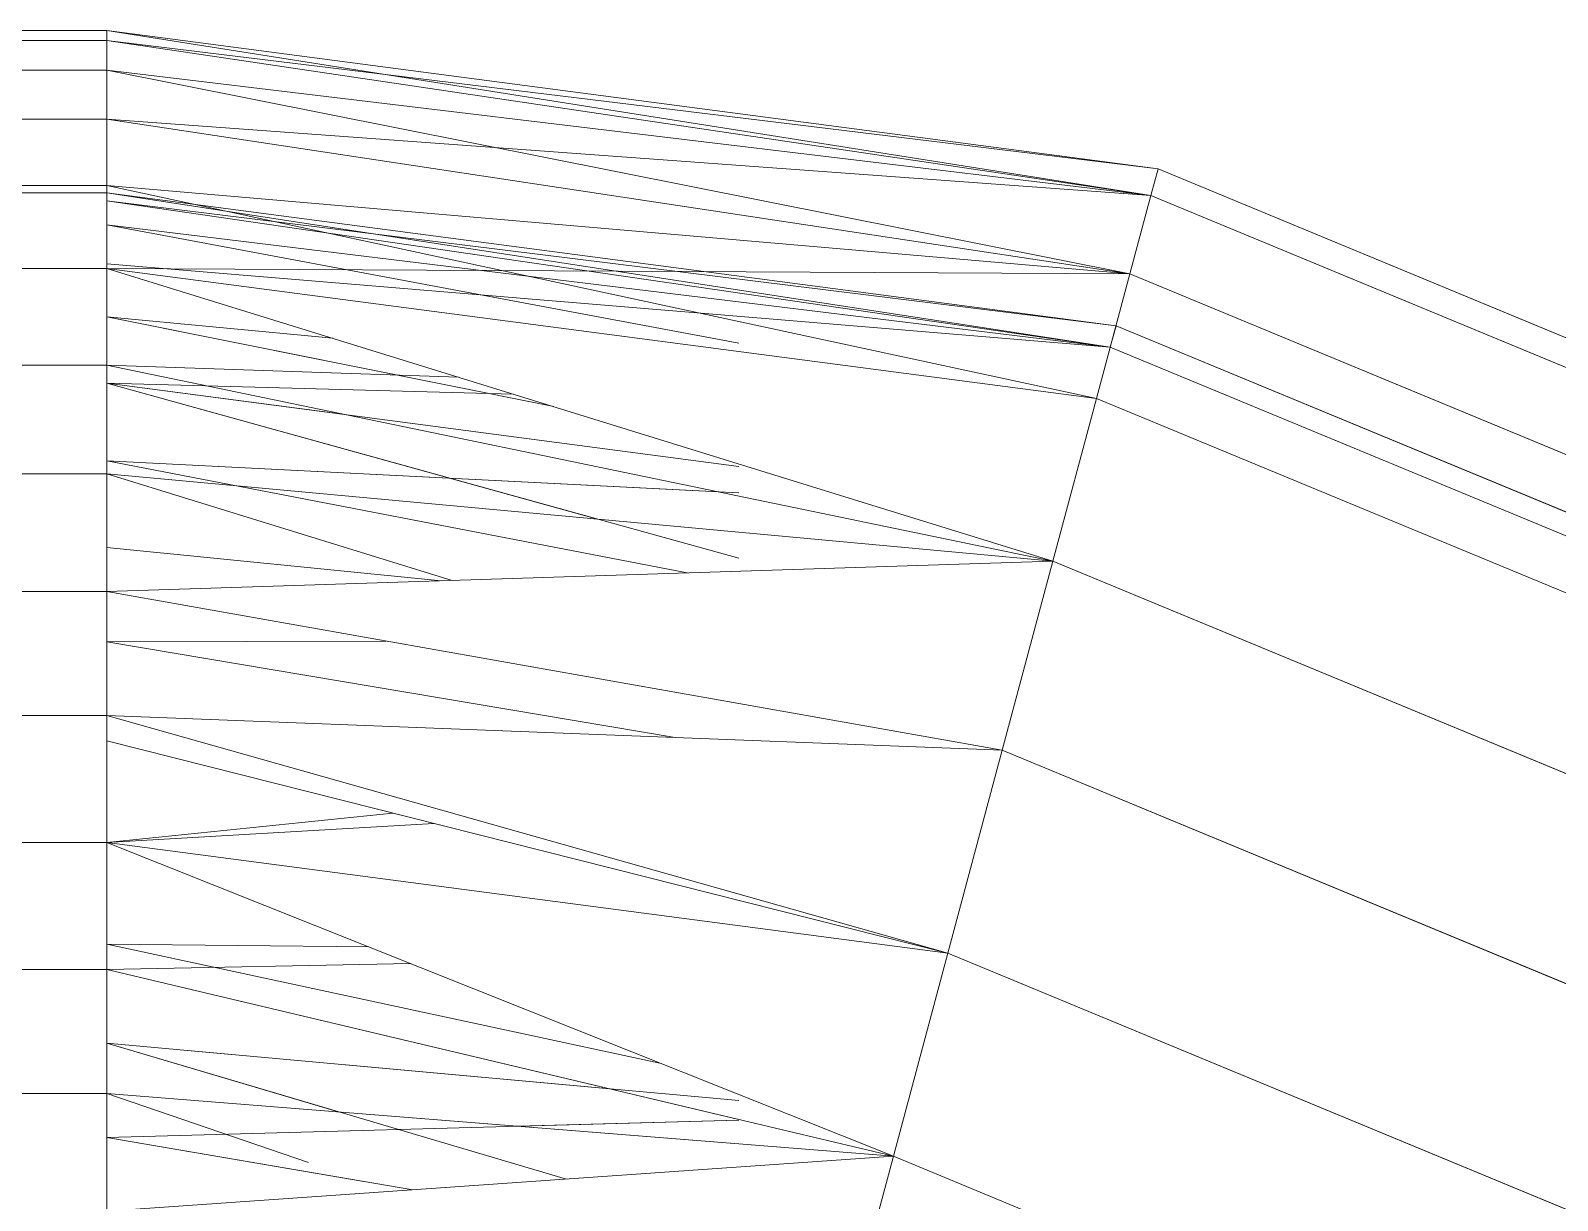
# Model space of a CAD drawing. Header units: centimetres. Extents: x -13467 to 3766, y -437 to 1921.
# Drawn here: x -4207.863 to -4206.923, y 190.58 to 191.3 of the extents above; entities that cross this region are included whole.
import ezdxf

# ---------------------------------------------------------------- set-up
doc = ezdxf.new("R2010")
doc.units = ezdxf.units.CM
doc.layers.add('M-EQPM', color=7, linetype='Continuous', lineweight=9)

# ---------------------------------------------------------------- blocks, each defined once
blk = doc.blocks.new('EQ-04-006 - EQ-04-006_dwg_Agrupar_314-1538746-Sección 1-2')
at = {"layer": 'M-EQPM', "color": 136, "true_color": 0x007f7f}
for p, q in [((-3656.46367, 191.3), (-3655.81662, 191.21481)), ((-3656.46367, 191.3), (-3655.82103, 191.19836)), ((-3656.46367, 191.29384), (-3655.82103, 191.19836)), ((-3656.46367, 191.29384), (-3655.81662, 191.21481)), ((-3656.46367, 191.29384), (-3655.82103, 191.19836)), ((-3656.46367, 191.27553), (-3655.82103, 191.19836)), ((-3656.46367, 191.27553), (-3655.82103, 191.19836)), ((-3656.46367, 191.27553), (-3655.83396, 191.15011)), ((-3656.46367, 191.2455), (-3655.83396, 191.15011)), ((-3656.46367, 191.2455), (-3655.82103, 191.19836)), ((-3656.46367, 191.2455), (-3655.83396, 191.15011)), ((-3655.82103, 191.19836), (-3655.81662, 191.21481)), ((-3655.81662, 191.21481), (-3655.82103, 191.19836)), ((-3655.21367, 190.96506), (-3655.81662, 191.21481)), ((-3656.46367, 191.20451), (-3655.83396, 191.15011)), ((-3656.46367, 191.20451), (-3655.83396, 191.15011)), ((-3656.46367, 191.20451), (-3655.85452, 191.07336)), ((-3656.46367, 191.2), (-3655.8425, 191.11822)), ((-3656.46367, 191.2), (-3655.84603, 191.10506)), ((-3656.46367, 191.19508), (-3655.84603, 191.10506)), ((-3656.46367, 191.19508), (-3655.8425, 191.11822)), ((-3656.46367, 191.19508), (-3655.84603, 191.10506)), ((-3655.84603, 191.10506), (-3656.46367, 191.19508)), ((-3655.83396, 191.15011), (-3655.82103, 191.19836)), ((-3655.82103, 191.19836), (-3655.83396, 191.15011)), ((-3655.22219, 190.95031), (-3655.82103, 191.19836)), ((-3655.82103, 191.19836), (-3655.22219, 190.95031)), ((-3656.46367, 191.18042), (-3655.84603, 191.10506)), ((-3656.46367, 191.18042), (-3655.84603, 191.10506)), ((-3656.46367, 191.18042), (-3656.07464, 191.10742)), ((-3656.07464, 191.10742), (-3656.46367, 191.18042)), ((-3656.46367, 191.1564), (-3655.84603, 191.10506)), ((-3655.84603, 191.10506), (-3656.46367, 191.1564)), ((-3656.46367, 191.15355), (-3655.83396, 191.15011)), ((-3655.85452, 191.07336), (-3655.83396, 191.15011)), ((-3655.83396, 191.15011), (-3655.85452, 191.07336)), ((-3655.24716, 190.90705), (-3655.83396, 191.15011)), ((-3655.24716, 190.90705), (-3655.83396, 191.15011)), ((-3656.46367, 191.12361), (-3656.32462, 191.11052)), ((-3656.46367, 191.12361), (-3656.32462, 191.11052)), ((-3656.46367, 191.12361), (-3656.28567, 191.08789)), ((-3656.32462, 191.11052), (-3656.46367, 191.12361)), ((-3656.46367, 191.12361), (-3656.32462, 191.11052)), ((-3656.32462, 191.11052), (-3656.46367, 191.12361)), ((-3656.46367, 191.12361), (-3656.28567, 191.08789)), ((-3655.84603, 191.10506), (-3655.8425, 191.11822)), ((-3655.8425, 191.11822), (-3655.84603, 191.10506)), ((-3655.26367, 190.87846), (-3655.8425, 191.11822)), ((-3655.27048, 190.86666), (-3655.84603, 191.10506)), ((-3655.84603, 191.10506), (-3655.27048, 190.86666)), ((-3656.46367, 191.08284), (-3656.31706, 191.06354)), ((-3656.46367, 191.08284), (-3656.31706, 191.06354)), ((-3656.46367, 191.08284), (-3656.16178, 190.99918)), ((-3656.31706, 191.06354), (-3656.46367, 191.08284)), ((-3656.31706, 191.06354), (-3656.46367, 191.08284)), ((-3656.31706, 191.06354), (-3656.46367, 191.08284)), ((-3656.16178, 190.99918), (-3656.46367, 191.08284)), ((-3656.46367, 191.03511), (-3656.08725, 191.01597)), ((-3656.46367, 191.03511), (-3656.08725, 191.01597)), ((-3656.46367, 191.03511), (-3656.08725, 191.01597)), ((-3656.46367, 190.92361), (-3656.29171, 190.92404)), ((-3656.46367, 190.92361), (-3656.29171, 190.92404)), ((-3656.46367, 190.92361), (-3656.11389, 190.86466)), ((-3656.46367, 190.92361), (-3656.11389, 190.86466)), ((-3656.11389, 190.86466), (-3656.46367, 190.92361)), ((-3656.11389, 190.86466), (-3656.46367, 190.92361)), ((-3656.11389, 190.86466), (-3656.46367, 190.92361)), ((-3656.46367, 190.73743), (-3656.30247, 190.73569)), ((-3656.30247, 190.73569), (-3656.46367, 190.73743)), ((-3656.30247, 190.73569), (-3656.46367, 190.73743)), ((-3656.46367, 190.67639), (-3656.15414, 190.64831)), ((-3656.46367, 190.67639), (-3656.32048, 190.63406)), ((-3656.46367, 190.67639), (-3656.15414, 190.64831)), ((-3656.46367, 190.67639), (-3656.32048, 190.63406)), ((-3656.15415, 190.64831), (-3656.46367, 190.67639)), ((-3656.211, 190.62533), (-3656.07464, 190.62906)), ((-3656.07464, 190.62906), (-3656.211, 190.62533)), ((-3656.07464, 190.62906), (-3656.211, 190.62533)), ((-3656.46367, 190.6184), (-3656.30556, 190.59134)), ((-3656.46367, 190.6184), (-3656.30556, 190.59134)), ((-3656.30556, 190.59134), (-3656.46367, 190.6184)), ((-3656.30556, 190.59134), (-3656.46367, 190.6184)), ((-3656.30556, 190.59134), (-3656.46367, 190.6184)), ((-3656.46367, 190.6184), (-3656.30556, 190.59134))]:
    blk.add_line(p, q, dxfattribs=at)
at = {"layer": 'M-EQPM', "color": 136, "true_color": 0x007f7f, "flags": 128}
for points in [[(-3656.46367, 191.3), (-3655.82103, 191.19836), (-3656.46367, 191.3), (-3655.81662, 191.21481), (-3655.82103, 191.19836), (-3656.46367, 191.29384)], [(-3656.46367, 191.29384), (-3655.82103, 191.19836), (-3655.81662, 191.21481), (-3656.46367, 191.29384), (-3655.81662, 191.21481), (-3656.46367, 191.3)], [(-3656.46367, 191.27553), (-3655.82103, 191.19836), (-3656.46367, 191.29384)], [(-3656.46367, 191.29384), (-3655.82103, 191.19836), (-3656.46367, 191.27553)], [(-3655.85452, 191.07336), (-3655.83396, 191.15011), (-3655.82103, 191.19836), (-3656.46367, 191.27553), (-3655.83396, 191.15011), (-3656.46367, 191.27553)], [(-3656.46367, 191.27553), (-3655.82103, 191.19836), (-3655.22218, 190.95031), (-3655.21367, 190.96506), (-3654.6959, 190.56777), (-3654.70795, 190.55572), (-3654.31336, 190.04148), (-3654.35661, 190.01651), (-3654.11356, 189.42971), (-3654.19031, 189.40914)], [(-3656.46367, 191.20451), (-3655.83396, 191.15011), (-3656.46367, 191.2455)], [(-3656.46367, 191.2455), (-3655.83396, 191.15011), (-3655.24716, 190.90705), (-3655.28689, 190.83824)], [(-3654.42543, 189.97678), (-3654.35661, 190.01651), (-3654.74327, 190.5204), (-3654.70795, 190.55572), (-3655.22218, 190.95031), (-3655.21367, 190.96506), (-3655.81662, 191.21481), (-3655.82103, 191.19836), (-3655.83396, 191.15011), (-3656.46367, 191.2455), (-3655.82103, 191.19836), (-3656.46367, 191.2455)], [(-3656.46367, 191.2455), (-3655.83396, 191.15011), (-3656.46367, 191.20451)], [(-3654.79945, 190.46421), (-3654.74327, 190.5204), (-3655.24716, 190.90705), (-3655.22218, 190.95031), (-3655.82103, 191.19836), (-3655.81662, 191.21481), (-3655.21367, 190.96506), (-3655.22218, 190.95031), (-3654.70795, 190.55572), (-3654.74327, 190.5204), (-3654.35661, 190.01651), (-3654.42543, 189.97678)], [(-3656.46367, 191.20451), (-3655.83396, 191.15011), (-3655.85452, 191.07336), (-3656.46367, 191.20451), (-3655.85452, 191.07336)], [(-3655.85452, 191.07336), (-3655.83396, 191.15011), (-3656.46367, 191.20451)], [(-3656.46367, 191.18042), (-3655.84603, 191.10506), (-3656.46367, 191.19508), (-3655.8425, 191.11822), (-3656.46367, 191.2)], [(-3656.46367, 191.2), (-3655.84603, 191.10506), (-3656.46367, 191.19508)], [(-3656.46367, 191.19508), (-3655.8425, 191.11822), (-3655.84603, 191.10506)], [(-3656.46367, 191.18042), (-3655.84603, 191.10506), (-3656.46367, 191.19508)], [(-3654.05916, 188.8), (-3654.11356, 189.42971), (-3654.35661, 190.01651), (-3654.31336, 190.04148), (-3654.70795, 190.55572), (-3654.6959, 190.56777), (-3654.70795, 190.55572), (-3655.22218, 190.95031), (-3655.24716, 190.90705), (-3655.83396, 191.15011), (-3655.82103, 191.19836), (-3655.22218, 190.95031), (-3655.21367, 190.96506), (-3654.6959, 190.56777), (-3654.2986, 190.05), (-3654.31336, 190.04148), (-3654.06531, 189.44264), (-3654.11356, 189.42971), (-3654.01816, 188.8)], [(-3654.79945, 190.46421), (-3654.74327, 190.5204), (-3655.24716, 190.90705), (-3655.22218, 190.95031), (-3655.82103, 191.19836), (-3655.83396, 191.15011), (-3655.24716, 190.90705), (-3655.28689, 190.83824)], [(-3656.46367, 191.18042), (-3655.84603, 191.10506), (-3656.46367, 191.1564)], [(-3656.07464, 191.10742), (-3656.46367, 191.18042), (-3655.84603, 191.10506), (-3655.27048, 190.86666), (-3655.29046, 190.83205)], [(-3654.01816, 188.8), (-3654.11356, 189.42971), (-3653.98814, 188.8), (-3654.11356, 189.42971), (-3654.06531, 189.44264), (-3654.31336, 190.04148), (-3654.2986, 190.05), (-3654.6959, 190.56777), (-3654.70795, 190.55572), (-3655.22218, 190.95031), (-3655.24716, 190.90705), (-3655.83396, 191.15011), (-3655.85452, 191.07336)], [(-3656.32462, 191.11052), (-3656.46367, 191.12361), (-3656.28567, 191.08789)], [(-3655.8425, 191.11822), (-3655.84603, 191.10506), (-3655.27048, 190.86666), (-3655.26367, 190.87846), (-3654.76661, 190.49706), (-3654.77625, 190.48742), (-3654.39701, 189.99319), (-3654.3852, 190), (-3654.14544, 189.42117), (-3654.15861, 189.41764), (-3654.06859, 188.8)], [(-3654.08324, 188.8), (-3654.15861, 189.41764), (-3654.39701, 189.99319), (-3654.3852, 190), (-3654.76661, 190.49706), (-3654.77625, 190.48742), (-3655.27048, 190.86666), (-3655.26367, 190.87846), (-3655.8425, 191.11822), (-3655.84603, 191.10506), (-3655.27048, 190.86666), (-3655.26367, 190.87846), (-3654.76661, 190.49706), (-3654.77625, 190.48742), (-3654.39701, 189.99319), (-3654.3852, 190), (-3654.14544, 189.42117), (-3654.15861, 189.41764), (-3654.06859, 188.8)], [(-3654.08324, 188.8), (-3654.15861, 189.41764), (-3654.39701, 189.99319), (-3654.3852, 190), (-3654.76661, 190.49706), (-3654.77625, 190.48742), (-3655.27048, 190.86666), (-3655.26367, 190.87846), (-3655.8425, 191.11822)], [(-3655.29046, 190.83205), (-3655.27048, 190.86666), (-3655.84603, 191.10506)], [(-3656.16178, 190.99918), (-3656.46367, 191.08284), (-3656.31706, 191.06354)], [(-3656.11389, 190.86466), (-3656.46367, 190.92361), (-3656.29171, 190.92404)], [(-3656.15415, 190.64831), (-3656.46367, 190.67639), (-3656.32048, 190.63406)]]:
    blk.add_lwpolyline(points, dxfattribs=at)
for points in [[(-3656.46367, 191.2), (-3655.84603, 191.10506), (-3655.8425, 191.11822)], [(-3656.46367, 191.15355), (-3655.83396, 191.15011)], [(-3656.15415, 190.64831), (-3656.46367, 190.67639)]]:
    blk.add_lwpolyline(points, close=True, dxfattribs=at)
blk = doc.blocks.new('EQ-04-006 - EQ-04-006_dwg_Agrupar_317-1538747-Sección 1-2')
at = {"layer": 'M-EQPM', "color": 136, "true_color": 0x007f7f}
for p, q in [((-3656.46367, 191.3), (-3672.46367, 191.3)), ((-3655.81662, 191.21481), (-3656.46367, 191.3)), ((-3655.82103, 191.19836), (-3656.46367, 191.3)), ((-3656.46367, 191.3), (-3656.46367, 191.29384)), ((-3656.46367, 191.29384), (-3672.46367, 191.29384)), ((-3655.82103, 191.19836), (-3656.46367, 191.29384)), ((-3656.46367, 191.27553), (-3656.46367, 191.29384)), ((-3655.81662, 191.21481), (-3656.46367, 191.29384)), ((-3656.46367, 191.29384), (-3655.82103, 191.19836)), ((-3656.46367, 191.27553), (-3672.46367, 191.27553)), ((-3656.46367, 191.2455), (-3656.46367, 191.27553)), ((-3655.82103, 191.19836), (-3656.46367, 191.27553)), ((-3655.82103, 191.19836), (-3656.46367, 191.27553)), ((-3656.46367, 191.27553), (-3655.83396, 191.15011)), ((-3656.46367, 191.2455), (-3672.46367, 191.2455)), ((-3656.46367, 191.20451), (-3656.46367, 191.2455)), ((-3655.83396, 191.15011), (-3656.46367, 191.2455)), ((-3656.46367, 191.2455), (-3655.82103, 191.19836)), ((-3655.83396, 191.15011), (-3656.46367, 191.2455)), ((-3655.82103, 191.19836), (-3655.81662, 191.21481)), ((-3655.81662, 191.21481), (-3655.82103, 191.19836)), ((-3655.81662, 191.21481), (-3655.21367, 190.96506)), ((-3656.46367, 191.20451), (-3672.46367, 191.20451)), ((-3656.46367, 191.15355), (-3656.46367, 191.20451)), ((-3655.85452, 191.07336), (-3656.46367, 191.20451)), ((-3656.46367, 191.20451), (-3655.83396, 191.15011)), ((-3655.83396, 191.15011), (-3656.46367, 191.20451)), ((-3656.46367, 191.2), (-3672.46367, 191.2)), ((-3655.8425, 191.11822), (-3656.46367, 191.2)), ((-3655.84603, 191.10506), (-3656.46367, 191.2)), ((-3655.84603, 191.10506), (-3656.46367, 191.19508)), ((-3655.8425, 191.11822), (-3656.46367, 191.19508)), ((-3656.46367, 191.19508), (-3655.84603, 191.10506)), ((-3655.83396, 191.15011), (-3655.82103, 191.19836)), ((-3655.82103, 191.19836), (-3655.83396, 191.15011)), ((-3655.82103, 191.19836), (-3655.22219, 190.95031)), ((-3655.82103, 191.19836), (-3655.22219, 190.95031)), ((-3655.84603, 191.10506), (-3656.46367, 191.18042)), ((-3655.84603, 191.10506), (-3656.46367, 191.18042)), ((-3656.46367, 191.18042), (-3656.07464, 191.10742)), ((-3656.46367, 191.18042), (-3656.07464, 191.10742)), ((-3655.84603, 191.10506), (-3656.46367, 191.18042)), ((-3656.46367, 191.1564), (-3655.84603, 191.10506)), ((-3655.84603, 191.10506), (-3656.46367, 191.1564)), ((-3656.46367, 191.15355), (-3672.46367, 191.15355)), ((-3655.88132, 190.97333), (-3656.46367, 191.15355)), ((-3656.46367, 191.09389), (-3656.46367, 191.15355)), ((-3656.46367, 191.15355), (-3655.85452, 191.07336)), ((-3655.83396, 191.15011), (-3656.46367, 191.15355)), ((-3655.85452, 191.07336), (-3655.83396, 191.15011)), ((-3655.83396, 191.15011), (-3655.85452, 191.07336)), ((-3655.83396, 191.15011), (-3655.24716, 190.90705)), ((-3655.83396, 191.15011), (-3655.24716, 190.90705)), ((-3656.1885, 191.0684), (-3656.46367, 191.12361)), ((-3656.46367, 191.12361), (-3656.32462, 191.11052)), ((-3656.32462, 191.11052), (-3656.46367, 191.12361)), ((-3656.46367, 191.12361), (-3656.32462, 191.11052)), ((-3656.1885, 191.0684), (-3656.46367, 191.12361)), ((-3656.46367, 191.12361), (-3656.32462, 191.11052)), ((-3656.32462, 191.11052), (-3656.46367, 191.12361)), ((-3655.84603, 191.10506), (-3655.8425, 191.11822)), ((-3655.8425, 191.11822), (-3655.84603, 191.10506)), ((-3655.8425, 191.11822), (-3655.26367, 190.87846)), ((-3655.84603, 191.10506), (-3655.27048, 190.86666)), ((-3655.84603, 191.10506), (-3655.27048, 190.86666)), ((-3656.46367, 191.09389), (-3672.46367, 191.09389)), ((-3655.88132, 190.97333), (-3656.46367, 191.09389)), ((-3656.46367, 191.027), (-3656.46367, 191.09389)), ((-3656.24732, 191.0866), (-3656.46367, 191.09389)), ((-3656.46367, 191.09389), (-3655.88132, 190.97333)), ((-3656.24732, 191.0866), (-3656.46367, 191.09389)), ((-3655.88132, 190.97333), (-3656.46367, 191.09389)), ((-3656.46367, 191.09389), (-3656.24732, 191.0866)), ((-3655.88132, 190.97333), (-3656.46367, 191.09389)), ((-3656.07464, 190.97503), (-3656.46367, 191.08284)), ((-3656.46367, 191.08284), (-3656.07464, 191.03163)), ((-3656.21336, 191.07609), (-3656.46367, 191.08284)), ((-3656.46367, 191.08284), (-3656.07464, 191.03163)), ((-3656.46367, 191.08284), (-3656.07464, 191.03163)), ((-3656.07464, 190.97503), (-3656.46367, 191.08284)), ((-3656.46367, 191.08284), (-3656.21336, 191.07609)), ((-3656.07464, 191.03163), (-3656.46367, 191.08284)), ((-3655.88132, 190.97333), (-3655.85452, 191.07336)), ((-3655.85452, 191.07336), (-3655.28689, 190.83824)), ((-3656.10645, 190.96606), (-3656.46367, 191.03511)), ((-3656.07464, 191.01532), (-3656.46367, 191.03511)), ((-3656.46367, 191.03511), (-3656.10645, 190.96606)), ((-3656.46367, 191.03511), (-3656.10645, 190.96606)), ((-3656.46367, 191.03511), (-3656.10645, 190.96606)), ((-3656.46367, 191.03511), (-3656.10645, 190.96606)), ((-3656.46367, 191.03511), (-3656.07464, 191.01532)), ((-3656.46367, 191.027), (-3672.46367, 191.027)), ((-3656.46367, 190.95451), (-3656.46367, 191.027)), ((-3655.88132, 190.97333), (-3656.46367, 191.027)), ((-3655.88132, 190.97333), (-3656.46367, 191.027)), ((-3656.46367, 191.027), (-3656.25112, 190.96138)), ((-3655.88132, 190.97333), (-3656.46367, 191.027)), ((-3656.46367, 191.027), (-3655.88132, 190.97333)), ((-3656.25792, 190.96116), (-3656.46367, 190.9816)), ((-3656.25792, 190.96116), (-3656.46367, 190.9816)), ((-3656.25792, 190.96116), (-3656.46367, 190.9816)), ((-3656.25792, 190.96116), (-3656.46367, 190.9816)), ((-3656.25792, 190.96116), (-3656.46367, 190.9816)), ((-3656.25792, 190.96116), (-3656.46367, 190.9816)), ((-3656.46367, 190.95451), (-3655.88132, 190.97333)), ((-3655.91253, 190.85685), (-3655.88132, 190.97333)), ((-3655.91253, 190.85685), (-3655.88132, 190.97333)), ((-3655.91253, 190.85685), (-3655.88132, 190.97333)), ((-3655.88132, 190.97333), (-3655.33867, 190.74856)), ((-3655.88132, 190.97333), (-3655.33867, 190.74856)), ((-3656.46367, 190.95451), (-3672.46367, 190.95451)), ((-3656.46367, 190.87822), (-3656.46367, 190.95451)), ((-3655.91253, 190.85685), (-3656.46367, 190.95451)), ((-3656.46367, 190.92361), (-3656.29171, 190.92404)), ((-3656.46367, 190.92361), (-3656.29171, 190.92404)), ((-3656.11389, 190.86466), (-3656.46367, 190.92361)), ((-3656.11389, 190.86466), (-3656.46367, 190.92361)), ((-3656.11389, 190.86466), (-3656.46367, 190.92361)), ((-3656.46367, 190.92361), (-3656.11389, 190.86466)), ((-3656.11389, 190.86466), (-3656.46367, 190.92361)), ((-3656.46367, 190.87822), (-3672.46367, 190.87822)), ((-3656.46367, 190.8), (-3656.46367, 190.87822)), ((-3655.94603, 190.73185), (-3656.46367, 190.87822)), ((-3656.46367, 190.87822), (-3655.91253, 190.85685)), ((-3655.94603, 190.73185), (-3656.46367, 190.86257)), ((-3656.46367, 190.86257), (-3655.94603, 190.73185)), ((-3656.46367, 190.86257), (-3655.94603, 190.73185)), ((-3655.94603, 190.73185), (-3655.91253, 190.85685)), ((-3655.91253, 190.85685), (-3655.39896, 190.64412)), ((-3656.28774, 190.81815), (-3656.46367, 190.8)), ((-3656.46367, 190.8), (-3656.28774, 190.81815)), ((-3656.28774, 190.81815), (-3656.46367, 190.8)), ((-3656.26249, 190.81177), (-3656.46367, 190.8)), ((-3656.46367, 190.8), (-3656.26249, 190.81177)), ((-3656.26249, 190.81177), (-3656.46367, 190.8)), ((-3656.46367, 190.8), (-3672.46367, 190.8)), ((-3655.97952, 190.60685), (-3656.46367, 190.8)), ((-3656.46367, 190.72178), (-3656.46367, 190.8)), ((-3656.46367, 190.8), (-3655.94603, 190.73185)), ((-3656.12333, 190.66422), (-3656.46367, 190.73743)), ((-3656.30247, 190.73569), (-3656.46367, 190.73743)), ((-3656.46367, 190.73743), (-3656.12333, 190.66422)), ((-3656.12333, 190.66422), (-3656.46367, 190.73743)), ((-3656.12333, 190.66422), (-3656.46367, 190.73743)), ((-3656.46367, 190.73743), (-3656.12333, 190.66422)), ((-3656.46367, 190.73743), (-3656.30247, 190.73569)), ((-3656.27672, 190.72542), (-3656.46367, 190.72178)), ((-3655.97952, 190.60685), (-3655.94603, 190.73185)), ((-3655.94603, 190.73185), (-3655.46367, 190.53205)), ((-3656.46367, 190.72178), (-3672.46367, 190.72178)), ((-3655.97952, 190.60685), (-3656.46367, 190.72178)), ((-3656.46367, 190.64549), (-3656.46367, 190.72178)), ((-3656.46367, 190.72178), (-3656.07464, 190.62943)), ((-3656.07464, 190.62943), (-3656.46367, 190.72178)), ((-3656.46367, 190.72178), (-3656.07464, 190.62943)), ((-3656.07464, 190.64109), (-3656.46367, 190.67639)), ((-3656.07464, 190.64109), (-3656.46367, 190.67639)), ((-3656.46367, 190.67639), (-3656.18083, 190.59278)), ((-3656.46367, 190.67639), (-3656.07464, 190.64109)), ((-3656.46367, 190.67639), (-3656.07464, 190.64109)), ((-3656.07464, 190.64109), (-3656.46367, 190.67639)), ((-3656.18083, 190.59278), (-3656.46367, 190.67639)), ((-3656.46367, 190.64549), (-3672.46367, 190.64549)), ((-3656.46367, 190.573), (-3656.46367, 190.64549)), ((-3655.97952, 190.60685), (-3656.46367, 190.64549)), ((-3656.07464, 190.61444), (-3656.46367, 190.64549)), ((-3656.46367, 190.64549), (-3656.3396, 190.603)), ((-3656.07464, 190.61444), (-3656.46367, 190.64549)), ((-3656.07464, 190.61444), (-3656.46367, 190.64549)), ((-3656.46367, 190.6184), (-3656.07464, 190.62906)), ((-3656.07464, 190.62906), (-3656.46367, 190.6184)), ((-3656.27534, 190.58617), (-3656.46367, 190.6184)), ((-3656.27534, 190.58617), (-3656.46367, 190.6184)), ((-3656.27534, 190.58617), (-3656.46367, 190.6184)), ((-3656.27534, 190.58617), (-3656.46367, 190.6184)), ((-3656.46367, 190.6184), (-3656.27534, 190.58617)), ((-3656.46367, 190.573), (-3655.97952, 190.60685)), ((-3656.01073, 190.49037), (-3655.97952, 190.60685)), ((-3655.97952, 190.60685), (-3655.52837, 190.41998))]:
    blk.add_line(p, q, dxfattribs=at)
at = {"layer": 'M-EQPM', "color": 136, "true_color": 0x007f7f, "flags": 128}
for points in [[(-3672.46367, 191.3), (-3656.46367, 191.3), (-3656.46367, 191.29384), (-3656.46367, 191.3), (-3655.82103, 191.19836), (-3656.46367, 191.3), (-3655.81662, 191.21481), (-3655.82103, 191.19836), (-3656.46367, 191.29384), (-3672.46367, 191.29384)], [(-3656.46367, 191.3), (-3672.46367, 191.3), (-3673.11071, 191.21481), (-3672.46367, 191.29384), (-3673.11071, 191.21481), (-3673.1063, 191.19836), (-3672.46367, 191.29384), (-3672.46367, 191.27553)], [(-3654.51511, 189.925), (-3654.61954, 189.8647), (-3654.40681, 189.35113), (-3654.53181, 189.31764), (-3654.73161, 189.8), (-3654.61954, 189.8647), (-3654.95795, 190.30572), (-3654.87268, 190.39099), (-3655.33867, 190.74856), (-3655.28689, 190.83824), (-3655.85452, 191.07336), (-3655.83396, 191.15011), (-3656.46367, 191.2455), (-3655.82103, 191.19836), (-3656.46367, 191.27553), (-3656.46367, 191.2455), (-3672.46367, 191.2455)], [(-3672.46367, 191.27553), (-3656.46367, 191.27553), (-3656.46367, 191.29384), (-3672.46367, 191.29384)], [(-3656.46367, 191.29384), (-3655.82103, 191.19836), (-3655.81662, 191.21481), (-3656.46367, 191.29384), (-3655.81662, 191.21481), (-3656.46367, 191.3)], [(-3654.29033, 189.38234), (-3654.51511, 189.925), (-3654.42543, 189.97678), (-3654.79945, 190.46421), (-3654.74327, 190.5204), (-3655.24716, 190.90705), (-3655.22218, 190.95031), (-3655.82103, 191.19836), (-3656.46367, 191.29384), (-3656.46367, 191.27553), (-3672.46367, 191.27553), (-3673.1063, 191.19836), (-3673.70515, 190.95031), (-3673.71367, 190.96506), (-3674.23143, 190.56777), (-3674.21939, 190.55572), (-3674.61397, 190.04148), (-3674.57072, 190.01651), (-3674.81378, 189.42971), (-3674.73702, 189.40914)], [(-3656.46367, 191.29384), (-3655.82103, 191.19836), (-3656.46367, 191.27553)], [(-3672.46367, 191.20451), (-3672.46367, 191.2455), (-3656.46367, 191.2455), (-3656.46367, 191.27553), (-3655.82103, 191.19836), (-3655.83396, 191.15011), (-3655.24716, 190.90705), (-3655.28689, 190.83824), (-3654.79945, 190.46421), (-3654.87268, 190.39099)], [(-3656.46367, 191.27553), (-3655.82103, 191.19836), (-3655.81662, 191.21481), (-3655.21367, 190.96506), (-3655.22218, 190.95031), (-3654.70795, 190.55572), (-3654.74327, 190.5204), (-3654.35661, 190.01651), (-3654.42543, 189.97678), (-3654.19031, 189.40914), (-3654.11356, 189.42971), (-3654.35661, 190.01651), (-3654.31336, 190.04148), (-3654.70795, 190.55572), (-3654.6959, 190.56777), (-3655.21367, 190.96506), (-3655.22218, 190.95031), (-3655.82103, 191.19836), (-3655.83396, 191.15011), (-3656.46367, 191.27553), (-3655.83396, 191.15011), (-3656.46367, 191.2455)], [(-3672.46367, 191.20451), (-3656.46367, 191.20451), (-3656.46367, 191.2455), (-3655.83396, 191.15011), (-3656.46367, 191.20451), (-3656.46367, 191.2455), (-3655.82103, 191.19836), (-3655.83396, 191.15011), (-3655.24716, 190.90705), (-3655.28689, 190.83824), (-3654.79945, 190.46421), (-3654.87268, 190.39099)], [(-3656.46367, 191.2455), (-3655.83396, 191.15011), (-3655.82103, 191.19836), (-3655.22218, 190.95031), (-3655.21367, 190.96506), (-3654.6959, 190.56777), (-3654.70795, 190.55572), (-3654.31336, 190.04148), (-3654.35661, 190.01651), (-3654.11356, 189.42971), (-3654.06531, 189.44264), (-3654.31336, 190.04148), (-3654.2986, 190.05), (-3654.6959, 190.56777), (-3654.70795, 190.55572), (-3655.22218, 190.95031), (-3655.24716, 190.90705), (-3655.83396, 191.15011), (-3656.46367, 191.20451)], [(-3655.81662, 191.21481), (-3655.82103, 191.19836), (-3655.22218, 190.95031), (-3655.24716, 190.90705), (-3654.74327, 190.5204), (-3654.79945, 190.46421), (-3654.42543, 189.97678), (-3654.51511, 189.925), (-3654.29033, 189.38234)], [(-3654.40681, 189.35113), (-3654.29033, 189.38234), (-3654.19031, 189.40914), (-3654.42543, 189.97678), (-3654.35661, 190.01651), (-3654.74327, 190.5204), (-3654.70795, 190.55572), (-3655.22218, 190.95031), (-3655.21367, 190.96506), (-3655.81662, 191.21481)], [(-3654.53181, 189.31764), (-3654.73161, 189.8), (-3654.61954, 189.8647), (-3654.95795, 190.30572), (-3654.87268, 190.39099), (-3655.33867, 190.74856), (-3655.28689, 190.83824), (-3655.85452, 191.07336), (-3656.46367, 191.20451), (-3655.85452, 191.07336), (-3655.83396, 191.15011), (-3656.46367, 191.20451), (-3672.46367, 191.20451), (-3672.46367, 191.15355), (-3672.46367, 191.09389)], [(-3655.85452, 191.07336), (-3655.83396, 191.15011), (-3656.46367, 191.20451)], [(-3654.14544, 189.42117), (-3654.3852, 190), (-3654.39701, 189.99319), (-3654.77625, 190.48742), (-3654.76661, 190.49706), (-3655.26367, 190.87846), (-3655.27048, 190.86666), (-3655.84603, 191.10506), (-3656.46367, 191.19508), (-3655.8425, 191.11822), (-3656.46367, 191.2)], [(-3656.46367, 191.2), (-3655.84603, 191.10506), (-3655.8425, 191.11822), (-3656.46367, 191.2), (-3655.84603, 191.10506), (-3656.46367, 191.19508)], [(-3656.46367, 191.19508), (-3655.8425, 191.11822), (-3655.84603, 191.10506), (-3655.8425, 191.11822), (-3655.26367, 190.87846), (-3655.27048, 190.86666), (-3654.77625, 190.48742), (-3654.76661, 190.49706), (-3654.3852, 190), (-3654.39701, 189.99319), (-3654.15861, 189.41764), (-3654.14544, 189.42117)], [(-3656.46367, 191.18042), (-3655.84603, 191.10506), (-3655.27048, 190.86666), (-3655.26367, 190.87846), (-3654.76661, 190.49706), (-3654.77625, 190.48742), (-3654.39701, 189.99319), (-3654.3852, 190), (-3654.14544, 189.42117), (-3654.15861, 189.41764), (-3654.39701, 189.99319), (-3654.3852, 190), (-3654.76661, 190.49706), (-3654.77625, 190.48742), (-3655.27048, 190.86666), (-3655.26367, 190.87846), (-3655.8425, 191.11822), (-3655.84603, 191.10506), (-3656.46367, 191.19508)], [(-3656.46367, 191.19508), (-3655.84603, 191.10506), (-3656.46367, 191.18042), (-3656.07464, 191.10742)], [(-3656.46367, 191.18042), (-3655.84603, 191.10506), (-3656.46367, 191.1564)], [(-3656.46367, 191.09389), (-3656.46367, 191.15355), (-3655.85452, 191.07336), (-3655.88132, 190.97333), (-3655.33867, 190.74856)], [(-3655.88132, 190.97333), (-3655.85452, 191.07336), (-3656.46367, 191.15355), (-3655.88132, 190.97333)], [(-3655.88132, 190.97333), (-3656.46367, 191.15355), (-3656.46367, 191.09389)], [(-3655.85452, 191.07336), (-3655.83396, 191.15011), (-3655.24716, 190.90705), (-3655.22218, 190.95031), (-3654.70795, 190.55572), (-3654.6959, 190.56777), (-3654.2986, 190.05), (-3654.31336, 190.04148), (-3654.06531, 189.44264), (-3653.98814, 188.8), (-3653.98814, 186.8)], [(-3656.1885, 191.0684), (-3656.46367, 191.12361), (-3656.32462, 191.11052)], [(-3655.29046, 190.83205), (-3655.27048, 190.86666), (-3655.84603, 191.10506)], [(-3655.29046, 190.83205), (-3655.27048, 190.86666), (-3655.84603, 191.10506)], [(-3673.0148, 190.85685), (-3672.46367, 190.95451), (-3673.04601, 190.97333), (-3672.46367, 190.95451), (-3672.46367, 191.027), (-3672.46367, 191.09389), (-3656.46367, 191.09389), (-3655.88132, 190.97333)], [(-3672.9813, 190.73185), (-3673.0148, 190.85685), (-3672.46367, 190.87822), (-3672.46367, 190.95451), (-3672.46367, 191.027), (-3656.46367, 191.027), (-3656.46367, 191.09389), (-3656.46367, 191.027), (-3672.46367, 191.027), (-3673.04601, 190.97333)], [(-3672.46367, 191.09389), (-3656.46367, 191.09389), (-3655.88132, 190.97333)], [(-3656.07464, 190.97503), (-3656.46367, 191.08284), (-3656.07464, 191.03163)], [(-3656.21336, 191.07609), (-3656.46367, 191.08284), (-3656.07464, 191.03163)], [(-3656.07464, 191.01532), (-3656.46367, 191.03511), (-3656.10645, 190.96606)], [(-3655.88132, 190.97333), (-3656.46367, 191.027), (-3656.46367, 190.95451), (-3672.46367, 190.95451), (-3673.0148, 190.85685)], [(-3656.46367, 190.87822), (-3655.91253, 190.85685), (-3656.46367, 190.95451), (-3656.46367, 190.87822), (-3672.46367, 190.87822), (-3672.46367, 190.95451), (-3656.46367, 190.95451), (-3656.46367, 191.027), (-3655.88132, 190.97333)], [(-3655.88132, 190.97333), (-3656.46367, 190.95451), (-3656.46367, 190.87822)], [(-3655.88132, 190.97333), (-3656.46367, 190.95451), (-3655.91253, 190.85685), (-3655.94603, 190.73185)], [(-3656.11389, 190.86466), (-3656.46367, 190.92361), (-3656.29171, 190.92404)], [(-3672.9813, 190.73185), (-3672.94781, 190.60685), (-3672.46367, 190.72178), (-3672.46367, 190.64549), (-3672.94781, 190.60685), (-3672.46367, 190.72178), (-3672.46367, 190.8), (-3672.46367, 190.87822), (-3656.46367, 190.87822), (-3655.91253, 190.85685), (-3655.94603, 190.73185)], [(-3655.94603, 190.73185), (-3655.46367, 190.53205), (-3655.52837, 190.41998), (-3655.14096, 190.12271), (-3655.22623, 190.03744), (-3654.94812, 189.675)], [(-3655.0378, 189.62322), (-3655.29945, 189.96421), (-3655.22623, 190.03744), (-3655.58867, 190.31554), (-3655.52837, 190.41998), (-3655.97952, 190.60685), (-3655.94603, 190.73185), (-3656.46367, 190.8), (-3656.46367, 190.87822), (-3656.46367, 190.8), (-3672.46367, 190.8), (-3656.46367, 190.8), (-3656.46367, 190.72178), (-3656.46367, 190.8), (-3655.97952, 190.60685), (-3656.46367, 190.8), (-3655.94603, 190.73185), (-3655.97952, 190.60685), (-3656.46367, 190.72178), (-3656.46367, 190.64549), (-3672.46367, 190.64549)], [(-3655.46367, 190.53205), (-3655.39896, 190.64412), (-3655.91253, 190.85685)], [(-3655.46367, 190.53205), (-3655.39896, 190.64412), (-3655.91253, 190.85685)], [(-3655.10661, 189.58349), (-3655.35564, 189.90803), (-3655.29945, 189.96421), (-3655.64044, 190.22586), (-3655.58867, 190.31554), (-3656.01073, 190.49037), (-3655.97952, 190.60685), (-3656.46367, 190.573), (-3655.97952, 190.60685), (-3656.46367, 190.64549), (-3656.46367, 190.573), (-3672.46367, 190.573)], [(-3672.46367, 190.64549), (-3656.46367, 190.64549), (-3656.46367, 190.72178), (-3672.46367, 190.72178)], [(-3656.30247, 190.73569), (-3656.46367, 190.73743), (-3656.12333, 190.66422)], [(-3655.94603, 190.73185), (-3655.46367, 190.53205), (-3655.52837, 190.41998), (-3655.14096, 190.12271), (-3655.22623, 190.03744), (-3654.94812, 189.675), (-3655.0378, 189.62322), (-3654.87332, 189.22613), (-3654.95007, 189.20557), (-3654.93919, 188.8), (-3654.90917, 188.8), (-3654.90917, 186.8)], [(-3672.46367, 190.573), (-3656.46367, 190.573), (-3656.46367, 190.64549), (-3655.97952, 190.60685), (-3656.01073, 190.49037), (-3655.58867, 190.31554), (-3655.64044, 190.22586), (-3655.29945, 189.96421), (-3655.35564, 189.90803), (-3655.10661, 189.58349), (-3655.14987, 189.55852), (-3654.99832, 189.19264), (-3654.95007, 189.20557), (-3655.10661, 189.58349), (-3655.0378, 189.62322), (-3655.29945, 189.96421), (-3655.22623, 190.03744), (-3655.58867, 190.31554), (-3655.52837, 190.41998), (-3655.97952, 190.60685), (-3656.46367, 190.72178), (-3672.46367, 190.72178)], [(-3656.07464, 190.64109), (-3656.46367, 190.67639), (-3656.18083, 190.59278)], [(-3656.07464, 190.62906), (-3656.46367, 190.6184), (-3656.27534, 190.58617)]]:
    blk.add_lwpolyline(points, dxfattribs=at)
for points in [[(-3672.46367, 191.027), (-3673.04601, 190.97333), (-3672.46367, 191.09389), (-3672.46367, 191.15355), (-3656.46367, 191.15355), (-3656.46367, 191.20451), (-3656.46367, 191.15355), (-3672.46367, 191.15355), (-3673.07281, 191.07336), (-3672.46367, 191.09389), (-3673.07281, 191.07336), (-3673.04601, 190.97333), (-3672.46367, 191.09389)], [(-3656.46367, 191.15355), (-3655.83396, 191.15011)], [(-3656.25112, 190.96138), (-3656.46367, 191.027)], [(-3655.94603, 190.73185), (-3656.46367, 190.87822)], [(-3656.27672, 190.72542), (-3656.46367, 190.72178)], [(-3656.3396, 190.603), (-3656.46367, 190.64549)]]:
    blk.add_lwpolyline(points, close=True, dxfattribs=at)
blk = doc.blocks.new('EQ-04-006 - EQ-04-006_dwg_011_ENZUNCHADOR_dwg-1538751-Sección 1-2')
for name in ['EQ-04-006 - EQ-04-006_dwg_Agrupar_314-1538746-Sección 1-2', 'EQ-04-006 - EQ-04-006_dwg_Agrupar_317-1538747-Sección 1-2']:
    blk.add_blockref(name, (0, 0))
blk = doc.blocks.new('EQ-04-006 - EQ-04-006_dwg-1538743-Sección 1-2')
blk.add_blockref('EQ-04-006 - EQ-04-006_dwg_011_ENZUNCHADOR_dwg-1538751-Sección 1-2', (0, 0))
blk = doc.blocks.new('EQ-04-006 - EQ-04-006-1538756-Sección 1-2')
blk.add_blockref('EQ-04-006 - EQ-04-006_dwg-1538743-Sección 1-2', (0, 0))
blk = doc.blocks.new('PQ_RVR_MEP-01_ZZ_ZZ_MO_T_A_rvt-2-Sección 1-2')
at = {"layer": 'M-EQPM', "lineweight": 9}
blk.add_blockref('EQ-04-006 - EQ-04-006-1538756-Sección 1-2', (0, 0), dxfattribs=at)

msp = doc.modelspace()

# ---------------------------------------------------------------- block references
at = {"lineweight": 5}
msp.add_blockref('PQ_RVR_MEP-01_ZZ_ZZ_MO_T_A_rvt-2-Sección 1-2', (-551.35205, 0), dxfattribs=at)

doc.saveas('drawing.dxf')
